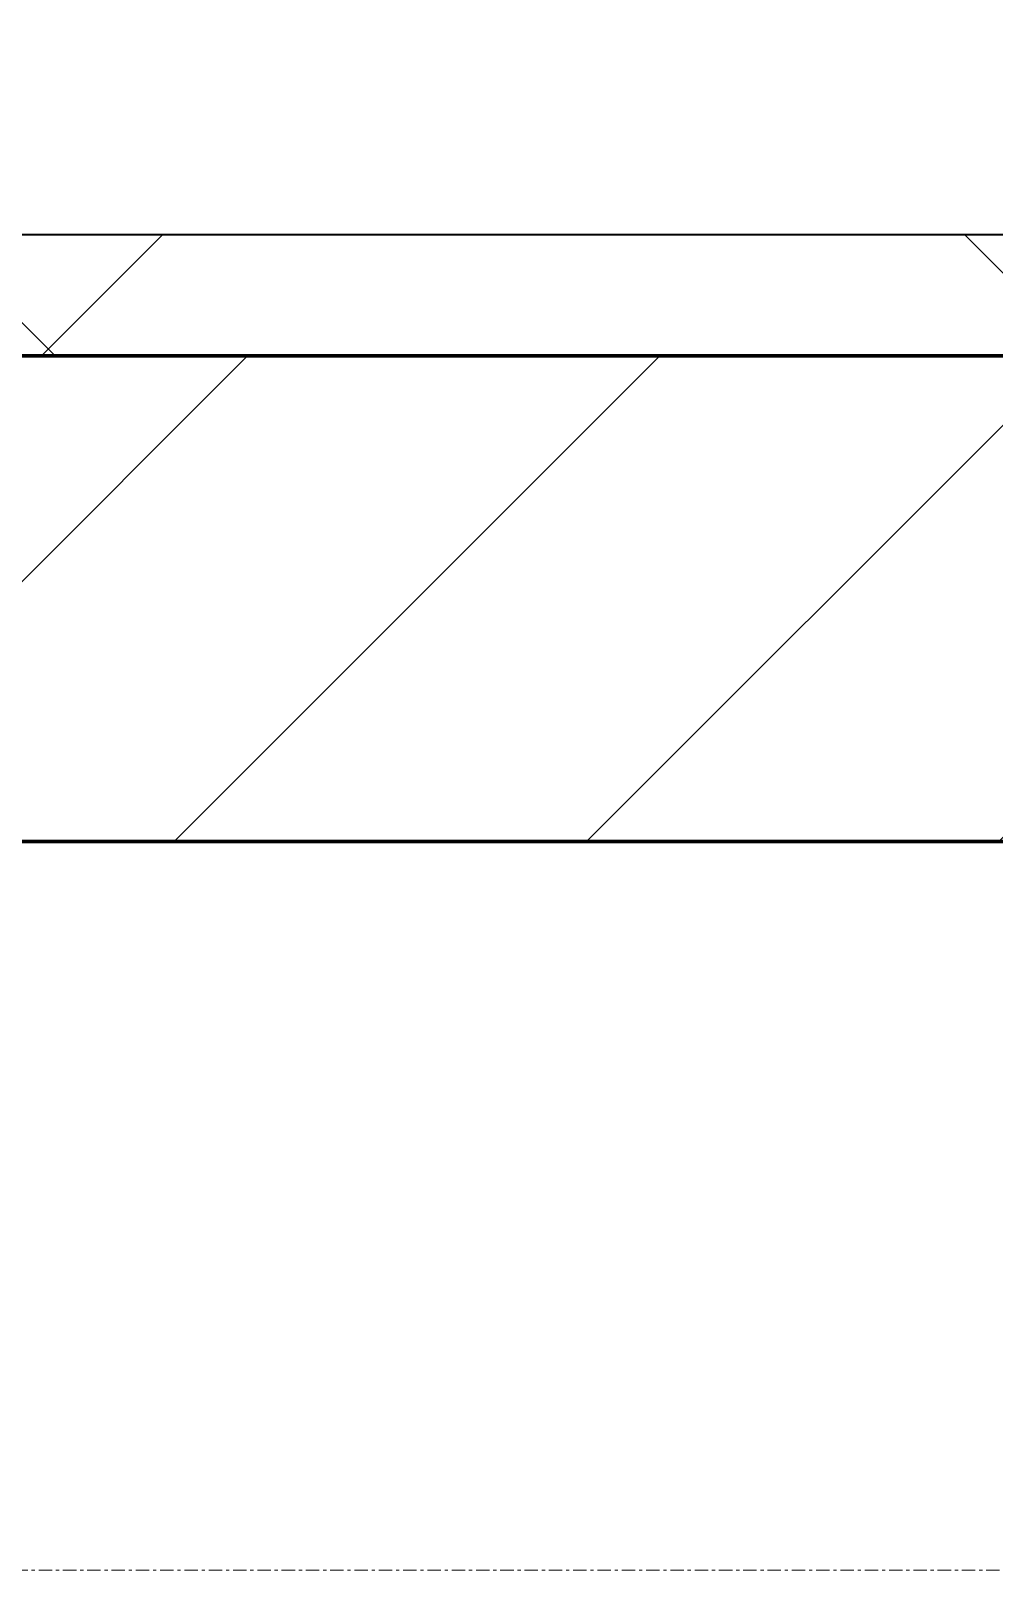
# Model space of a CAD drawing. Header units: millimetres. Extents: x -794334 to -714814, y -17806 to 22403.
# Drawn here: x -760288 to -759892, y -4321 to -3687 of the extents above; entities that cross this region are included whole.
import ezdxf
from ezdxf.xclip import XClip

# ---------------------------------------------------------------- set-up
doc = ezdxf.new("R2010")
doc.units = ezdxf.units.MM
doc.header["$XCLIPFRAME"] = 0
doc.linetypes.add('DPA_Grid _ Level 100', pattern=[10, 5.5, -1.6, 1.3, -1.6])
for name, color, linetype, lineweight in [('A-GLAZ-CURT', 2, 'Continuous', 9), ('A-WALL', 5, 'Continuous', 35), ('A-WALL-FNSH', 2, 'Continuous', 35), ('A-WALL-PATT', 1, 'Continuous', 35), ('S-GRID', 251, 'Continuous', 9), ('WALL-E', 2, 'Continuous', 35)]:
    doc.layers.add(name, color=color, linetype=linetype, lineweight=lineweight)
doc.layers.add('A11_ALU.SOLID SHEET', color=2, linetype='Continuous')

# ---------------------------------------------------------------- blocks, each defined once
blk = doc.blocks.new('*U804')
at = {"layer": 'S-GRID', "linetype": 'DPA_Grid _ Level 100'}
blk.add_line((57942.91, -7900), (-14128.88, -7900), dxfattribs=at)
blk = doc.blocks.new('PPLS-PP19_Custom Tile Pattern - Custom Tile Pattern-V148-4252-01 ENLARGED CONCOURSE LEVEL - REFLECTED CEILING PLAN - SHEET 3')
at = {"layer": 'A-GLAZ-CURT'}
for p, q in [((-300, 0), (300, 0)), ((300, 0), (-300, 0)), ((195.99, 0), (204.65, 0)), ((204.65, 0), (195.99, 0)), ((204.89, 0), (213.31, 0)), ((213.31, 0), (204.89, 0)), ((230.06, 0), (300, 0)), ((-300, -50), (300, -50)), ((300, -50), (-300, -50))]:
    blk.add_line(p, q, dxfattribs=at)
for points, knots in [([(-115.82, 0), (-114.96, 0), (-110.41, 0), (-96.78, 0), (-71.33, 0), (-42.53, 0), (-12.78, 0), (4.23, 0), (9.64, 0), (10.14, 0), (10.18, 0)], [-5724.064692, -5724.064692, -5724.064692, -5724.064692, -5430.283136, -5103.229623, -4799.173296, -4065.652676, -3589.737505, -3285.047089, -3066.359526, -3044.715262, -3044.715262, -3044.715262, -3044.715262]), ([(0.54, 0), (-2.2, 0), (-12.83, 0), (-25.64, 0), (-40, 0), (-56.24, 0), (-75.59, 0), (-94, 0), (-112.01, 0), (-114.94, 0), (-115.63, 0)], [-2679.34943, -2679.34943, -2679.34943, -2679.34943, -2518.50168, -2125.455881, -1792.521578, -1466.981642, -1208.454564, -789.402658, -501.969187, -243.577221, -243.577221, -243.577221, -243.577221]), ([(-66.59, 0), (-65.14, 0), (-59.51, 0), (-54.4, 0), (-48.53, 0), (-30.79, 0), (-18.03, 0), (8.61, 0), (15.02, 0), (22.91, 0), (31, 0), (39.04, 0), (51.19, 0), (58.74, 0), (61.34, 0), (61.45, 0)], [-4110.085044, -4110.085044, -4110.085044, -4110.085044, -4008.285538, -3689.699207, -3546.54457, -3315.260113, -2864.387349, -2439.246196, -2084.094819, -1956.422387, -1818.904206, -1645.594513, -1443.202566, -1228.752106, -1120.932285, -1120.932285, -1120.932285, -1120.932285]), ([(31.18, 0), (25.97, 0), (11.99, 0), (-16.92, 0), (-47.42, 0), (-65.77, 0), (-66.37, 0), (-66.38, 0)], [-4496.803627, -4496.803627, -4496.803627, -4496.803627, -4222.080604, -3745.412743, -2981.410125, -2542.574734, -2498.224237, -2498.224237, -2498.224237, -2498.224237]), ([(0.83, 0), (-0.33, 0), (-7.88, 0), (-20.62, 0), (-32.81, 0), (-44.85, 0), (-51.43, 0), (-51.79, 0)], [-1676.76829, -1676.76829, -1676.76829, -1676.76829, -1617.263037, -1290.787923, -1039.307308, -819.71621, -644.910881, -644.910881, -644.910881, -644.910881]), ([(-36.78, 0), (-32.43, 0), (-20.41, 0), (-7.12, 0), (0.88, 0)], [-6191.144455, -6191.144455, -6191.144455, -6191.144455, -5862.463379, -5417.251398, -5417.251398, -5417.251398, -5417.251398]), ([(30.82, 0), (29.27, 0), (20.14, 0), (3.54, 0), (-16.58, 0), (-34.76, 0), (-36.04, 0)], [-10462.034656, -10462.034656, -10462.034656, -10462.034656, -10363.088938, -9884.23066, -9424.652049, -9182.880979, -9182.880979, -9182.880979, -9182.880979]), ([(70.61, 0), (66.16, 0), (55.8, 0), (39.61, 0), (24.74, 0), (2.64, 0), (-17.84, 0), (-30.57, 0), (-31.82, 0), (-32, 0)], [-4647.237329, -4647.237329, -4647.237329, -4647.237329, -4326.416877, -4098.545751, -3766.694881, -3333.063701, -2994.501669, -2698.150104, -2614.070998, -2614.070998, -2614.070998, -2614.070998]), ([(-30.52, 0), (-27.11, 0), (-18.31, 0), (-6.21, 0), (1.26, 0)], [-2323.618664, -2323.618664, -2323.618664, -2323.618664, -2142.497158, -1747.68362, -1747.68362, -1747.68362, -1747.68362]), ([(0.79, 0), (-4.04, 0), (-14.06, 0), (-24.92, 0), (-29.03, 0)], [-3276.429311, -3276.429311, -3276.429311, -3276.429311, -2903.012179, -2680.714891, -2680.714891, -2680.714891, -2680.714891]), ([(-28.57, 0), (-26.93, 0), (-20.29, 0), (-11.45, 0), (2.08, 0), (13.15, 0), (21.24, 0), (24.62, 0), (24.72, 0), (24.72, 0)], [-5361.429781, -5361.429781, -5361.429781, -5361.429781, -5261.36855, -5050.479954, -4785.90057, -4596.498881, -4445.288762, -4384.376941, -4376.041937, -4376.041937, -4376.041937, -4376.041937]), ([(-22.56, 0), (-20.27, 0), (-17.03, 0), (-11.36, 0), (-7.66, 0), (-6.6, 0), (-6.44, 0)], [-56468.192263, -56468.192263, -56468.192263, -56468.192263, -56344.022017, -56303.229861, -56166.290093, -56124.392176, -56124.392176, -56124.392176, -56124.392176]), ([(-15.19, 0), (-13.07, 0), (7.48, 0), (37.91, 0), (59.95, 0), (69.13, 0)], [-461.142613, -461.142613, -461.142613, -461.142613, -429.606584, -390.253598, -362.276114, -362.276114, -362.276114, -362.276114]), ([(-6.54, 0), (-6.73, 0), (-7.2, 0), (-7.6, 0), (-7.79, 0)], [-56009.792147, -56009.792147, -56009.792147, -56009.792147, -55949.290093, -55895.192118, -55895.192118, -55895.192118, -55895.192118]), ([(-2.63, 0), (-2.47, 0), (-1.22, 0), (4.92, 0), (15.97, 0), (22.54, 0), (24.49, 0)], [-226.825321, -226.825321, -226.825321, -226.825321, -220.269177, -206.416616, -198.214427, -187.717507, -187.717507, -187.717507, -187.717507]), ([(1.23, 0), (1, 0), (-0.39, 0), (-1.67, 0), (-2.25, 0)], [-248.466537, -248.466537, -248.466537, -248.466537, -246.234814, -234.646884, -234.646884, -234.646884, -234.646884]), ([(1.25, 0), (2.5, 0), (17.66, 0), (43.36, 0), (70.92, 0), (82.12, 0), (83.66, 0)], [-5410.268924, -5410.268924, -5410.268924, -5410.268924, -5340.621928, -4573.028122, -4094.177415, -3869.465285, -3869.465285, -3869.465285, -3869.465285]), ([(76.63, 0), (74.8, 0), (67.65, 0), (53.52, 0), (37, 0), (24.07, 0), (13.9, 0), (5.95, 0), (1.26, 0)], [-3095.572228, -3095.572228, -3095.572228, -3095.572228, -2950.589685, -2634.532728, -2313.748533, -2106.613311, -1925.670641, -1684.26082, -1684.26082, -1684.26082, -1684.26082]), ([(8.33, 0), (8.19, 0), (7.19, 0), (4.31, 0), (1.3, 0)], [-3574.286521, -3574.286521, -3574.286521, -3574.286521, -3526.962355, -3289.48413, -3289.48413, -3289.48413, -3289.48413]), ([(9.32, 0), (9.08, 0), (7.65, 0), (4.79, 0), (1.77, 0), (1.35, 0)], [-2922.926651, -2922.926651, -2922.926651, -2922.926651, -2882.788014, -2720.818881, -2695.518308, -2695.518308, -2695.518308, -2695.518308]), ([(1.54, 0), (2.04, 0), (12.09, 0), (22.06, 0), (37.44, 0), (45.92, 0), (57.76, 0), (63.6, 0), (68.63, 0), (68.84, 0)], [-1742.713998, -1742.713998, -1742.713998, -1742.713998, -1716.209403, -1206.526904, -1089.329421, -901.315459, -753.071572, -495.328968, -484.087222, -484.087222, -484.087222, -484.087222]), ([(103.09, 0), (101.08, 0), (86.31, 0), (63.34, 0), (35.84, 0), (13.15, 0), (5.53, 0), (1.8, 0)], [-375.435014, -375.435014, -375.435014, -375.435014, -369.147452, -330.153101, -307.516438, -285.83788, -250.29001, -250.29001, -250.29001, -250.29001]), ([(24.69, 0), (24.54, 0), (20.99, 0), (15.48, 0), (10.8, 0), (9.63, 0)], [-4368.572414, -4368.572414, -4368.572414, -4368.572414, -4306.476363, -4080.000647, -3772.857994, -3772.857994, -3772.857994, -3772.857994]), ([(18.16, 0), (19.15, 0), (24.25, 0), (25.66, 0), (26.12, 0)], [-5700.113719, -5700.113719, -5700.113719, -5700.113719, -5554.232259, -5302.431367, -5302.431367, -5302.431367, -5302.431367]), ([(69.14, 0), (67, 0), (60.99, 0), (51.85, 0), (43.81, 0), (29.53, 0), (20.67, 0), (18.85, 0), (18.16, 0)], [-6849.765788, -6849.765788, -6849.765788, -6849.765788, -6738.82075, -6548.303034, -6314.283804, -6135.05769, -5972.647715, -5832.674503, -5832.674503, -5832.674503, -5832.674503]), ([(27.44, 0), (27.9, 0), (29.54, 0), (38.07, 0), (53.39, 0), (71.67, 0), (84.83, 0), (86.01, 0), (92.51, 0), (94.33, 0)], [-5037.309798, -5037.309798, -5037.309798, -5037.309798, -4887.603822, -4705.298446, -4353.683244, -3960.84581, -3759.045785, -3336.541051, -2783.776468, -2783.776468, -2783.776468, -2783.776468]), ([(27.89, 0), (29.09, 0), (33.4, 0), (48.37, 0), (61.2, 0), (68.67, 0), (69.13, 0)], [-147.777612, -147.777612, -147.777612, -147.777612, -135.792042, -118.513713, -97.899267, -96.561081, -96.561081, -96.561081, -96.561081]), ([(53.18, 0), (53.06, 0), (52.22, 0), (44.99, 0), (36.46, 0), (30.82, 0)], [-622.740158, -622.740158, -622.740158, -622.740158, -566.066452, -360.610861, 0, 0, 0, 0]), ([(136.44, 0), (121.66, 0), (86.93, 0), (51.16, 0), (31.18, 0)], [-106.750556, -106.750556, -106.750556, -106.750556, -59.610984, 0, 0, 0, 0]), ([(69.04, 0), (64.45, 0), (57.82, 0), (46.51, 0), (41.18, 0), (36.02, 0), (35.54, 0), (35.54, 0)], [-357.622665, -357.622665, -357.622665, -357.622665, -341.267687, -334.000314, -326.15566, -319.318397, -317.489778, -317.489778, -317.489778, -317.489778]), ([(36.29, 0), (37.77, 0), (48.82, 0), (64.79, 0), (95.91, 0), (124.45, 0), (132.42, 0), (134.6, 0)], [-314.598523, -314.598523, -314.598523, -314.598523, -305.899624, -287.17622, -249.500363, -194.761443, -152.241002, -152.241002, -152.241002, -152.241002]), ([(61.47, 0), (61.47, 0), (61.21, 0), (54.61, 0), (53.71, 0), (53.56, 0)], [-1113.311073, -1113.311073, -1113.311073, -1113.311073, -1096.402191, -891.204116, -747.28819, -747.28819, -747.28819, -747.28819]), ([(69.17, 0), (70.23, 0), (72.95, 0), (75.22, 0), (76.03, 0), (76.21, 0)], [-478.32923, -478.32923, -478.32923, -478.32923, -421.953223, -334.951786, -290.452333, -290.452333, -290.452333, -290.452333]), ([(69.75, 0), (74.79, 0), (97.88, 0), (120.63, 0), (138.28, 0), (138.53, 0)], [-361.643964, -361.643964, -361.643964, -361.643964, -346.313304, -291.370682, -290.5735, -290.5735, -290.5735, -290.5735]), ([(114.39, 0), (114.2, 0), (112.08, 0), (105.42, 0), (92.38, 0), (85.59, 0), (76.14, 0), (71.04, 0), (69.84, 0)], [-8148.58938, -8148.58938, -8148.58938, -8148.58938, -8105.191388, -7723.759874, -7531.75727, -7135.649961, -6924.452779, -6861.970004, -6861.970004, -6861.970004, -6861.970004]), ([(69.85, 0), (80.82, 0), (101.09, 0), (116.36, 0), (128.63, 0), (128.95, 0)], [-95.855748, -95.855748, -95.855748, -95.855748, -63.759246, -39.050993, -35.895543, -35.895543, -35.895543, -35.895543]), ([(168.37, 0), (167.68, 0), (162.47, 0), (147.02, 0), (110.04, 0), (82.15, 0), (70.09, 0)], [-543.375029, -543.375029, -543.375029, -543.375029, -530.793311, -458.593899, -401.860199, -358.877847, -358.877847, -358.877847, -358.877847]), ([(76.22, 0), (75.58, 0), (73.64, 0), (71.05, 0), (70.61, 0)], [-193.634889, -193.634889, -193.634889, -193.634889, -31.537676, 0, 0, 0, 0]), ([(94.4, 0), (94.4, 0), (94.64, 0), (99.11, 0), (108.97, 0), (120.79, 0), (139.94, 0), (163.31, 0), (185.23, 0), (193.62, 0), (194.69, 0), (194.79, 0)], [-2348.345796, -2348.345796, -2348.345796, -2348.345796, -2310.419338, -2233.599744, -2052.234781, -1843.028543, -1530.39897, -1095.004608, -529.74427, -295.064701, -265.121568, -265.121568, -265.121568, -265.121568]), ([(129.02, 0), (129.02, 0), (124.41, 0), (122.35, 0), (114.96, 0), (108.04, 0), (103.09, 0)], [-35.386604, -35.386604, -35.386604, -35.386604, -31.430235, -22.807238, -15.488593, 0, 0, 0, 0]), ([(157.9, 0), (156.77, 0), (151.67, 0), (143.29, 0), (134.04, 0), (126.24, 0), (118.6, 0), (114.23, 0), (111.98, 0), (105.66, 0), (105.23, 0), (105.23, 0)], [-10292.955006, -10292.955006, -10292.955006, -10292.955006, -10098.273015, -9847.788484, -9677.714971, -9567.007022, -9453.21225, -9220.200448, -9012.77275, -8966.157302, -8929.495943, -8929.495943, -8929.495943, -8929.495943]), ([(105.26, 0), (105.52, 0), (111.01, 0), (112.65, 0), (113.59, 0)], [-8920.561005, -8920.561005, -8920.561005, -8920.561005, -8814.835624, -8577.462505, -8577.462505, -8577.462505, -8577.462505]), ([(128.58, 0), (128.8, 0), (130.13, 0), (134.18, 0), (136.91, 0)], [-633.326174, -633.326174, -633.326174, -633.326174, -627.736123, -619.246333, -619.246333, -619.246333, -619.246333]), ([(137.02, 0), (135.92, 0), (133.58, 0), (129.87, 0), (129.11, 0)], [-669.951272, -669.951272, -669.951272, -669.951272, -651.020627, -640.742133, -640.742133, -640.742133, -640.742133]), ([(137.65, 0), (143.01, 0), (152.78, 0), (161.24, 0), (162.19, 0), (162.75, 0)], [-618.494257, -618.494257, -618.494257, -618.494257, -602.094757, -592.980799, -581.414464, -581.414464, -581.414464, -581.414464]), ([(193.8, 0), (193.33, 0), (190.11, 0), (183.13, 0), (171, 0), (161.95, 0), (161.28, 0), (158.35, 0), (157.85, 0), (157.77, 0)], [-11665.349007, -11665.349007, -11665.349007, -11665.349007, -11565.880756, -11105.624034, -10839.086983, -10768.332124, -10666.779182, -10580.760289, -10550.278881, -10550.278881, -10550.278881, -10550.278881]), ([(300, 0), (286.53, 0), (254.22, 0), (207.11, 0), (177.41, 0), (159.34, 0), (158.33, 0), (158.3, 0)], [-285.253232, -285.253232, -285.253232, -285.253232, -244.693688, -187.987675, -143.776725, -129.632772, -123.352749, -123.352749, -123.352749, -123.352749]), ([(159.07, 0), (159.13, 0), (160.84, 0), (165.21, 0), (174.15, 0), (185.98, 0), (208.82, 0), (219.42, 0), (230.06, 0)], [-115.643202, -115.643202, -115.643202, -115.643202, -114.681583, -87.660824, -65.295536, -41.623857, -24.459831, 0, 0, 0, 0]), ([(162.75, 0), (165.4, 0), (170.91, 0), (172.61, 0), (172.61, 0)], [-111.264224, -111.264224, -111.264224, -111.264224, -56.742688, -19.085662, -19.085662, -19.085662, -19.085662]), ([(204, 0), (194.3, 0), (182.99, 0), (174.27, 0), (169.67, 0), (168.99, 0)], [-8717.832359, -8717.832359, -8717.832359, -8717.832359, -8253.978395, -8152.463617, -8069.855175, -8069.855175, -8069.855175, -8069.855175]), ([(204.89, 0), (204.75, 0), (200, 0), (187.54, 0), (175.3, 0), (169.49, 0)], [-185.065303, -185.065303, -185.065303, -185.065303, -184.406837, -162.427601, -142.916156, -142.916156, -142.916156, -142.916156]), ([(171.51, 0), (176.48, 0), (193.23, 0), (199.81, 0), (203.36, 0), (204.88, 0)], [-7971.819559, -7971.819559, -7971.819559, -7971.819559, -7784.112253, -7606.717214, -7443.711741, -7443.711741, -7443.711741, -7443.711741]), ([(172.07, 0), (177.66, 0), (187.87, 0), (201.08, 0), (207.47, 0), (213.96, 0), (215.11, 0)], [-255.364076, -255.364076, -255.364076, -255.364076, -237.955587, -223.92608, -215.862851, -208.75215, -208.75215, -208.75215, -208.75215]), ([(247.1, 0), (246.76, 0), (245.04, 0), (238.34, 0), (226.56, 0), (221.21, 0), (210.86, 0), (204.89, 0)], [-9649.085549, -9649.085549, -9649.085549, -9649.085549, -9581.591397, -9406.094246, -9221.510254, -9016.44624, -8731.9104, -8731.9104, -8731.9104, -8731.9104]), ([(204.89, 0), (206.32, 0), (209.62, 0), (213.9, 0), (241.96, 0), (266.73, 0), (281.71, 0), (291.71, 0), (296.52, 0), (297.86, 0), (298.09, 0)], [-7443.608457, -7443.608457, -7443.608457, -7443.608457, -7289.299508, -7042.621073, -6582.165592, -6068.460911, -5766.029927, -5566.724884, -5280.360606, -5199.253518, -5199.253518, -5199.253518, -5199.253518]), ([(215.22, 0), (214.62, 0), (210.69, 0), (207.68, 0), (204.9, 0)], [-203.825446, -203.825446, -203.825446, -203.825446, -198.527383, -185.084126, -185.084126, -185.084126, -185.084126]), ([(300, 0), (288.22, 0), (262, 0), (230.43, 0), (219.94, 0), (219.02, 0)], [-12528.858583, -12528.858583, -12528.858583, -12528.858583, -11905.454923, -11162.864862, -10856.732305, -10856.732305, -10856.732305, -10856.732305]), ([(219.9, 0), (220.86, 0), (227.84, 0), (242.06, 0), (246.54, 0), (246.96, 0)], [-10670.940496, -10670.940496, -10670.940496, -10670.940496, -10511.382485, -9925.173265, -9834.877357, -9834.877357, -9834.877357, -9834.877357]), ([(284.76, 0), (284.76, 0), (285.09, 0), (287.47, 0), (293.59, 0), (297.76, 0), (300, 0)], [-4110.630118, -4110.630118, -4110.630118, -4110.630118, -4053.389046, -3959.664717, -3862.421465, -3746.95702, -3746.95702, -3746.95702, -3746.95702]), ([(297.38, 0), (295.84, 0), (291.62, 0), (285.38, 0), (284.87, 0)], [-4803.172655, -4803.172655, -4803.172655, -4803.172655, -4358.271401, -4143.037883, -4143.037883, -4143.037883, -4143.037883])]:
    blk.add_open_spline(points, degree=3, knots=knots, dxfattribs=at)
for points in [[(24.49, 0), (25.23, 0), (25.72, 0), (26.04, 0)], [(80.35, 0), (79.57, 0), (78.27, 0), (76.63, 0)], [(84.06, 0), (83.48, 0), (82.41, 0), (81.72, 0)], [(168.74, 0), (168.74, 0), (169.81, 0), (171.51, 0)], [(195.11, 0), (194.91, 0), (194.44, 0), (193.8, 0)]]:
    blk.add_open_spline(points, degree=3, dxfattribs=at)
blk = doc.blocks.new('PPLS-PP19_Custom Tile Pattern - Custom Tile Pattern-V149-4252-01 ENLARGED CONCOURSE LEVEL - REFLECTED CEILING PLAN - SHEET 3')
at = {"layer": 'A-GLAZ-CURT'}
for p, q in [((-300, 0), (300, 0)), ((300, 0), (-300, 0)), ((-293.07, 0), (-275.75, 0)), ((-275.75, 0), (-293.07, 0)), ((-222.32, 0), (-205, 0)), ((-205, 0), (-222.32, 0)), ((-300, -50), (300, -50)), ((300, -50), (-300, -50))]:
    blk.add_line(p, q, dxfattribs=at)
at = {"layer": 'A-GLAZ-CURT', "flags": 128}
for points in [[(-300, 0), (-291.56, 0), (-283.3, 0), (-275.2, 0), (-267.26, 0), (-259.45, 0)], [(-259.67, 0), (-267.51, 0), (-275.48, 0), (-283.55, 0), (-291.73, 0), (-300, 0)], [(-259.36, 0), (-251.77, 0), (-244.2, 0), (-236.74, 0), (-229.36, 0), (-222.06, 0), (-214.83, 0), (-207.71, 0), (-200.76, 0), (-194.02, 0), (-187.54, 0), (-181.38, 0), (-175.58, 0), (-170.25, 0), (-165.64, 0), (-162.01, 0), (-159.53, 0), (-157.46, 0), (-154.52, 0), (-149.42, 0), (-141.84, 0), (-132.81, 0), (-126.08, 0)], [(-191.46, 0), (-196.37, 0), (-202.58, 0), (-209.04, 0), (-215.73, 0), (-222.63, 0), (-229.72, 0), (-236.97, 0), (-244.39, 0), (-251.96, 0), (-259.36, 0)]]:
    blk.add_lwpolyline(points, dxfattribs=at)
at = {"layer": 'A-GLAZ-CURT'}
for points, knots in [([(-300, 0), (-284.65, 0), (-243.99, 0), (-210.82, 0), (-192.01, 0)], [-5323.127839, -5323.127839, -5323.127839, -5323.127839, -4502.809032, -3105.157906, -3105.157906, -3105.157906, -3105.157906]), ([(-191.48, 0), (-198.81, 0), (-226.7, 0), (-262.56, 0), (-294.48, 0), (-300, 0)], [-15653.935889, -15653.935889, -15653.935889, -15653.935889, -15131.813646, -13729.592194, -13439.944408, -13439.944408, -13439.944408, -13439.944408]), ([(-259.49, 0), (-260.82, 0), (-263.38, 0), (-264.9, 0), (-265.4, 0)], [-358.854159, -358.854159, -358.854159, -358.854159, -208.940337, 0, 0, 0, 0]), ([(-258.6, 0), (-257.91, 0), (-254.26, 0), (-241.25, 0), (-225.99, 0), (-213.1, 0), (-202.23, 0), (-195.53, 0), (-191.86, 0)], [-5722.54675, -5722.54675, -5722.54675, -5722.54675, -5657.471696, -5413.335975, -5017.494783, -4832.723979, -4666.091899, -4455.137067, -4455.137067, -4455.137067, -4455.137067]), ([(-137.88, 0), (-140.56, 0), (-147.66, 0), (-147.69, 0), (-158.72, 0), (-174.02, 0), (-185.59, 0), (-209.77, 0), (-232.01, 0), (-251.53, 0), (-256.94, 0), (-258.37, 0)], [-3187.727384, -3187.727384, -3187.727384, -3187.727384, -2919.378265, -2477.344047, -2237.412286, -2029.680487, -1755.085331, -1400.429864, -858.079193, -543.655514, -398.465923, -398.465923, -398.465923, -398.465923]), ([(-133.82, 0), (-135.51, 0), (-137.8, 0), (-149.31, 0), (-162.01, 0), (-177.91, 0), (-199.46, 0), (-216.65, 0), (-231.26, 0), (-233.46, 0), (-234, 0)], [-2731.647847, -2731.647847, -2731.647847, -2731.647847, -2418.507304, -2308.929706, -2113.765672, -1763.376603, -1422.553702, -978.033455, -846.069444, -682.911962, -682.911962, -682.911962, -682.911962]), ([(-233.49, 0), (-233.44, 0), (-232.38, 0), (-230.74, 0), (-225.3, 0), (-223.63, 0)], [-455.274641, -455.274641, -455.274641, -455.274641, -440.605512, -119.536984, 0, 0, 0, 0]), ([(-223.63, 0), (-219.39, 0), (-208.31, 0), (-197.55, 0), (-192, 0)], [-5463.295695, -5463.295695, -5463.295695, -5463.295695, -5161.076232, -4856.26284, -4856.26284, -4856.26284, -4856.26284])]:
    blk.add_open_spline(points, degree=3, knots=knots, dxfattribs=at)
blk = doc.blocks.new('*U1029')
at = {"layer": 'A-GLAZ-CURT'}
for name, p in [('PPLS-PP19_Custom Tile Pattern - Custom Tile Pattern-V148-4252-01 ENLARGED CONCOURSE LEVEL - REFLECTED CEILING PLAN - SHEET 3', (18602.37, -7350)), ('PPLS-PP19_Custom Tile Pattern - Custom Tile Pattern-V149-4252-01 ENLARGED CONCOURSE LEVEL - REFLECTED CEILING PLAN - SHEET 3', (19202.37, -7350))]:
    blk.add_blockref(name, p, dxfattribs=at)
blk = doc.blocks.new('*U1630')
blk.add_lwpolyline([(22690, -750), (19166.45, -750), (19116.45, -700), (18966.44, -550), (-101025.39, -550), (-101025.39, -6704.96), (-96300, -6704.96), (-96300, -7350), (-94497.63, -7350), (17250, -7350), (17250, -6849.96), (18300, -6849.96), (22690, -6849.96)], close=True)

msp = doc.modelspace()

# ---------------------------------------------------------------- block references
at = {"layer": 'A11_ALU.SOLID SHEET'}
ref = msp.add_blockref('*U1630', (-744681.24, 3579.02), dxfattribs=at)
XClip(ref).set_block_clipping_path([(-45802.4668593339, -9620.0029952967), (23702.8690583039, 10334.9999958097)])

# ---------------------------------------------------------------- next in the draw order: hatches: boundary and pattern name
at = {"layer": 'A-WALL-PATT', "lineweight": 9}
h = msp.add_hatch(dxfattribs=at)
h.set_pattern_fill('FP_5', color=256, style=0, pattern_type=2)
h.set_pattern_definition([(45, (0, 0), (-212.13203, 212.13203), []), (135, (0, 0), (-212.13203, -212.13203), [])])
h.paths.add_polyline_path([(-727630.24, -3820.98), (-727382.37, -3820.98), (-727382.37, -3770.98), (-790483.7, -3770.98), (-790483.7, -3820.98), (-727766, -3820.98)])
h = msp.add_hatch(dxfattribs=at)
h.set_pattern_fill('FP_2', color=256, style=0, pattern_type=2)
h.set_pattern_definition([(45, (0, 0), (-84.852814, 84.852814), [])])
h.paths.add_polyline_path([(-727382.37, -4020.98), (-727382.37, -3820.98), (-790483.7, -3820.98), (-790483.7, -4020.98), (-727494.49, -4020.98)])

# ---------------------------------------------------------------- next in the draw order: linework, layer by layer
at = {"layer": 'A-WALL', "color": 7, "lineweight": 70}
for p, q in [((-762380, -3820.98), (-759980, -3820.98)), ((-759980, -3820.98), (-762380, -3820.98)), ((-759980, -3820.98), (-758780, -3820.98)), ((-758780, -3820.98), (-759980, -3820.98)), ((-759980, -4020.98), (-762380, -4020.98)), ((-758780, -4020.98), (-759980, -4020.98))]:
    msp.add_line(p, q, dxfattribs=at)
at = {"layer": 'A-WALL-FNSH', "color": 250}
for p, q in [((-762380, -3770.98), (-759980, -3770.98)), ((-759980, -3770.98), (-758780, -3770.98))]:
    msp.add_line(p, q, dxfattribs=at)
at = {"layer": 'WALL-E'}
for p, q in [((-727382.37, -4020.98), (-790483.7, -4020.98)), ((-790483.7, -4020.98), (-727382.37, -4020.98))]:
    msp.add_line(p, q, dxfattribs=at)

# ---------------------------------------------------------------- next in the draw order: block references
for name in ['*U804', '*U1029']:
    msp.add_blockref(name, (-778882.37, 3579.02))

doc.saveas('drawing.dxf')
